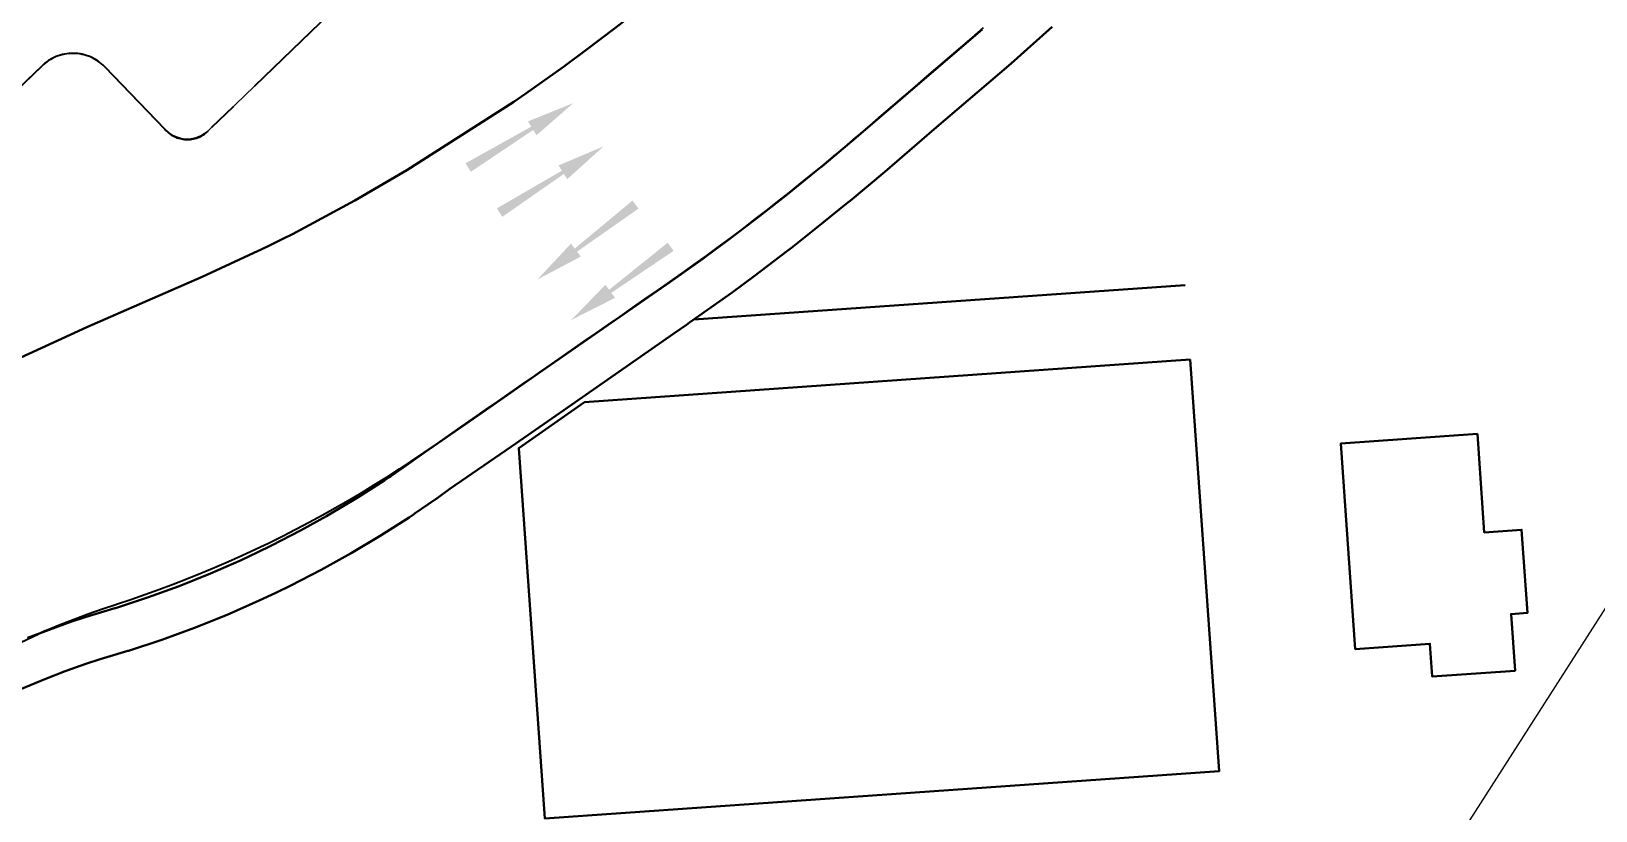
# Model space of a CAD drawing. Header units: millimetres. Extents: x 832508 to 836017, y 816085 to 819654.
# Drawn here: x 834374.7 to 834479.3, y 818075.2 to 818127.3 of the extents above; entities that cross this region are included whole.
import ezdxf

# ---------------------------------------------------------------- set-up
doc = ezdxf.new("R2010")
doc.units = ezdxf.units.MM
doc.header["$LTSCALE"] = 10
doc.linetypes.add('HIDDEN', pattern=[9.525, 6.35, -3.175])
doc.linetypes.add('PHANTOM', pattern=[2.5, 1.25, -0.25, 0.25, -0.25, 0.25, -0.25])
for name, color, linetype in [('BLOCK PLAN BOUNDARY(OFF)', 7, 'Continuous'), ('DLN030_1', 1, 'Continuous'), ('DLN810__', 7, 'Continuous')]:
    doc.layers.add(name, color=color, linetype=linetype)
for name, color, linetype, lineweight in [('DLN_140', 1, 'Continuous', 5), ('DW-TITLE', 7, 'Continuous', 0), ('MMH065__', 7, 'Continuous', 0), ('XXXXX-PIW-P-WHCRMP1-XXX_1$0$Level 42', 7, 'Continuous', 0)]:
    doc.layers.add(name, color=color, linetype=linetype, lineweight=lineweight)
doc.styles.get("Standard").update_dxf_attribs({"font": 'arial.ttf'})
doc.dimstyles.new('ISO-25', dxfattribs={"dimtxt": 2.5, "dimasz": 2.5, "dimexe": 1.25, "dimexo": 0.625, "dimtad": 1, "dimdec": 3, "dimdsep": 46, "dimtxsty": 'Standard', "dimcen": 2.5, "dimadec": 4, "dimazin": 0, "dimtfac": 1, "dimtdec": 3, "dimtmove": 2, "dimatfit": 3, "dimfxl": 0, "dimarcsym": 0})

# ---------------------------------------------------------------- blocks, each defined once
blk = doc.blocks.new('*D29')
at = {"layer": 'Defpoints', "color": 0}
for p in [(834415.7, 817921.93), (834411.59, 817916.81), (834435.92, 817897.31)]:
    blk.add_point(p, dxfattribs=at)
at = {"layer": 'DLN030_1', "color": 0, "linetype": 'Continuous', "lineweight": -2}
for p, q in [((834802.44, 818404.52), (835197.4, 818897.36)), ((834826.77, 818385.02), (835221.72, 818877.86)), ((834440.03, 817902.44), (834415.7, 817921.93))]:
    blk.add_line(p, q, dxfattribs=at)
at = {"layer": 'DLN030_1', "color": 0, "insert": (835796.63, 819620.17), "char_height": 2.5, "attachment_point": 5, "rotation": 321.2916}
blk.add_mtext('30 m', dxfattribs=at)
blk = doc.blocks.new('*D30')
at = {"layer": 'Defpoints', "color": 0}
for p in [(834403.14, 817932), (834399.03, 817926.87), (834411.59, 817916.81)]:
    blk.add_point(p, dxfattribs=at)
at = {"layer": 'DLN030_1', "color": 0, "linetype": 'Continuous', "lineweight": -2}
for p, q in [((834789.88, 818414.59), (835184.84, 818907.42)), ((834802.44, 818404.52), (835197.4, 818897.36)), ((834415.7, 817921.93), (834403.14, 817932))]:
    blk.add_line(p, q, dxfattribs=at)
at = {"layer": 'DLN030_1', "color": 0, "insert": (834410.87, 817928.73), "char_height": 2.5, "attachment_point": 5, "rotation": 321.2916}
blk.add_mtext('AEL TUNNEL', dxfattribs=at)
blk = doc.blocks.new('*D31')
at = {"layer": 'Defpoints', "color": 0}
for p in [(834378.92, 817951.41), (834374.81, 817946.29), (834399.03, 817926.87)]:
    blk.add_point(p, dxfattribs=at)
at = {"layer": 'DLN030_1', "color": 0, "linetype": 'Continuous', "lineweight": -2}
for p, q in [((834765.66, 818434), (835160.61, 818926.84)), ((834789.88, 818414.59), (835184.84, 818907.42)), ((834403.14, 817932), (834378.92, 817951.41))]:
    blk.add_line(p, q, dxfattribs=at)
at = {"layer": 'DLN030_1', "color": 0, "insert": (835759.79, 819649.69), "char_height": 2.5, "attachment_point": 5, "rotation": 321.2916}
blk.add_mtext('30 m', dxfattribs=at)
blk = doc.blocks.new('Key_Plan')
at = {"layer": 'DW-TITLE', "linetype": 'Continuous', "lineweight": 30}
blk.add_line((5.3565, -16.8989), (7.2748, -16.7643), dxfattribs=at)
for points in [[(7.2953, -17.0557), (7.4081, -18.663), (4.7735, -18.848), (4.6719, -17.4012), (4.9293, -17.2218)], [(8.4169, -17.346), (8.4439, -17.7309), (8.5896, -17.7206), (8.6124, -18.0454), (8.5483, -18.0499), (8.5639, -18.2714), (8.2404, -18.2941), (8.2314, -18.1659), (7.9399, -18.1864), (7.8835, -17.3834)]]:
    blk.add_lwpolyline(points, close=True, dxfattribs=at)
blk = doc.blocks.new('XXXXX-PIW-P-WHCRMP1-XXX_1$0$TS1017')
at = {"layer": 'XXXXX-PIW-P-WHCRMP1-XXX_1$0$Level 42', "linetype": 'Continuous', "lineweight": 13, "ltscale": 10}
blk.add_hatch(color=7, dxfattribs=at).paths.add_polyline_path([(-4.04, -0.68), (-4.04, -0.16), (-10.31, -0.42), (-10.31, 0.42), (-4.04, 0.16), (-4.04, 0.68), (0, 0)])

msp = doc.modelspace()

# ---------------------------------------------------------------- linework, layer by layer
at = {"layer": 'BLOCK PLAN BOUNDARY(OFF)', "color": 3, "linetype": 'PHANTOM', "ltscale": 0.8}
msp.add_line((834425.6277, 818158.37), (834386.5302, 818120.6162), dxfattribs=at)
for points in [[(834425.6277, 818158.37), (834386.5302, 818120.6162), (834386.3104, 818120.4338), (834386.0679, 818120.284), (834385.8057, 818120.1716), (834385.5297, 818120.0977), (834385.2468, 818120.0651), (834384.9619, 818120.073), (834384.6809, 818120.1223), (834384.4099, 818120.212), (834384.1545, 818120.3392), (834383.9199, 818120.5018), (834383.6636, 818120.7463), (834379.6338, 818124.92), (834379.4199, 818125.1201), (834379.1883, 818125.2986), (834378.9398, 818125.4523), (834378.6766, 818125.5815), (834378.4026, 818125.684), (834378.1207, 818125.7589), (834377.8318, 818125.8052), (834377.5391, 818125.823), (834377.2473, 818125.8121), (834376.9575, 818125.7717), (834376.6726, 818125.7027), (834376.3966, 818125.6071), (834376.1314, 818125.4839), (834375.879, 818125.335), (834375.6434, 818125.1625), (834375.4256, 818124.9673), (834366.9864, 818116.818)], [(834438.3721, 818127.5216), (834437.6132, 818126.8704), (834436.8543, 818126.2191), (834436.0954, 818125.5679), (834435.3366, 818124.9167), (834434.5777, 818124.2654), (834433.8188, 818123.6142), (834433.0599, 818122.963), (834432.301, 818122.3118), (834431.5421, 818121.6605), (834430.7833, 818121.0093), (834430.0244, 818120.3581), (834429.8258, 818120.1876), (834429.2644, 818119.7081), (834428.6161, 818119.16), (834428.5005, 818119.0629), (834427.7325, 818118.4224), (834426.9605, 818117.7867), (834426.1845, 818117.156), (834425.4046, 818116.5301), (834424.6208, 818115.9091), (834423.833, 818115.2931), (834423.0415, 818114.6821), (834422.246, 818114.076), (834421.4468, 818113.4749), (834420.6438, 818112.8789), (834419.8371, 818112.288), (834419.0267, 818111.7021), (834418.2127, 818111.1214), (834417.3949, 818110.5458), (834417.023, 818110.2864), (834417.0115, 818110.2785), (834416.5742, 818109.9745), (834415.753, 818109.4038), (834414.9318, 818108.8331), (834414.1107, 818108.2624), (834413.2895, 818107.6917), (834412.4684, 818107.121), (834411.6472, 818106.5503), (834410.8261, 818105.9796), (834410.0049, 818105.4089), (834409.1838, 818104.8382), (834408.8002, 818104.5716), (834408.3626, 818104.2674), (834407.5415, 818103.6967), (834406.7203, 818103.126), (834405.8992, 818102.5553), (834405.078, 818101.9846), (834404.2569, 818101.4139), (834403.4357, 818100.8432), (834402.6145, 818100.2725), (834401.7934, 818099.7018), (834401.1263, 818099.2381), (834400.9721, 818099.1313), (834400.146, 818098.5677), (834399.3129, 818098.0147), (834398.4728, 818097.4722), (834397.6259, 818096.9405), (834396.7724, 818096.4195), (834395.9123, 818095.9093), (834395.0458, 818095.4101), (834394.1731, 818094.9219), (834393.2943, 818094.4447), (834392.4095, 818093.9787), (834391.5189, 818093.524), (834391.4227, 818093.4757), (834390.6226, 818093.0806), (834389.7207, 818092.6485), (834388.8135, 818092.2279), (834387.901, 818091.8189), (834386.9834, 818091.4214), (834386.0609, 818091.0355), (834385.1335, 818090.6614), (834384.2015, 818090.299), (834383.2649, 818089.9484), (834382.324, 818089.6098), (834381.3789, 818089.2831), (834380.4298, 818088.9683), (834380.387, 818088.9545), (834379.4808, 818088.6529), (834378.5373, 818088.3217), (834377.5993, 818087.9749), (834376.6673, 818087.6125), (834375.7415, 818087.2346), (834375.6602, 818087.2005), (834375.2253, 818087.0141)], [(834375.4256, 818124.9673), (834363.2543, 818113.3363)], [(834379.6338, 818124.92), (834383.6636, 818120.7463)], [(834367.0785, 818081.5156), (834367.3139, 818081.9287), (834367.5941, 818082.3427), (834367.9052, 818082.7339), (834368.2455, 818083.1001), (834368.613, 818083.439), (834369.0053, 818083.7487), (834369.4204, 818084.0274), (834369.5511, 818084.1055), (834371.0475, 818084.9434), (834372.8222, 818085.8655), (834375.2253, 818087.0141)]]:
    msp.add_lwpolyline(points, dxfattribs=at)
for points in [[(834379.6338, 818124.92, 0.4178937), (834375.4256, 818124.9673)], [(834386.5302, 818120.6162, -0.42980042), (834383.6636, 818120.7463)]]:
    msp.add_lwpolyline(points, format="xyb", dxfattribs=at)
at = {"layer": 'DLN810__'}
msp.add_lwpolyline([(834438.3721, 818127.5216), (834437.6132, 818126.8704), (834436.8543, 818126.2191), (834436.0954, 818125.5679), (834435.3366, 818124.9167), (834434.5777, 818124.2654), (834433.8188, 818123.6142), (834433.0599, 818122.963), (834432.301, 818122.3118), (834431.5421, 818121.6605), (834430.7833, 818121.0093), (834430.0244, 818120.3581), (834429.8258, 818120.1876), (834429.2644, 818119.7081), (834428.6161, 818119.16), (834428.5005, 818119.0629), (834427.7325, 818118.4224), (834426.9605, 818117.7867), (834426.1845, 818117.156), (834425.4046, 818116.5301), (834424.6208, 818115.9091), (834423.833, 818115.2931), (834423.0415, 818114.6821), (834422.246, 818114.076), (834421.4468, 818113.4749), (834420.6438, 818112.8789), (834419.8371, 818112.288), (834419.0267, 818111.7021), (834418.2127, 818111.1214), (834417.3949, 818110.5458), (834417.023, 818110.2864), (834417.0115, 818110.2785), (834416.5742, 818109.9745), (834415.753, 818109.4038), (834414.9318, 818108.8331), (834414.1107, 818108.2624), (834413.2895, 818107.6917), (834412.4684, 818107.121), (834411.6472, 818106.5503), (834410.8261, 818105.9796), (834410.0049, 818105.4089), (834409.1838, 818104.8382), (834408.8002, 818104.5716), (834408.3626, 818104.2674), (834407.5415, 818103.6967), (834406.7203, 818103.126), (834405.8992, 818102.5553), (834405.078, 818101.9846), (834404.2569, 818101.4139), (834403.4357, 818100.8432), (834402.6145, 818100.2725), (834401.7934, 818099.7018), (834401.1263, 818099.2381), (834400.9721, 818099.1313), (834400.146, 818098.5677), (834399.3129, 818098.0147), (834398.4728, 818097.4722), (834397.6259, 818096.9405), (834396.7724, 818096.4195), (834395.9123, 818095.9093), (834395.0458, 818095.4101), (834394.1731, 818094.9219), (834393.2943, 818094.4447), (834392.4095, 818093.9787), (834391.5189, 818093.524), (834391.4227, 818093.4757), (834390.6226, 818093.0806), (834389.7207, 818092.6485), (834388.8135, 818092.2279), (834387.901, 818091.8189), (834386.9834, 818091.4214), (834386.0609, 818091.0355), (834385.1335, 818090.6614), (834384.2015, 818090.299), (834383.2649, 818089.9484), (834382.324, 818089.6098), (834381.3789, 818089.2831), (834380.4298, 818088.9683), (834380.387, 818088.9545), (834379.4808, 818088.6529), (834378.5373, 818088.3217), (834377.5993, 818087.9749), (834376.6673, 818087.6125), (834375.7415, 818087.2346), (834375.6602, 818087.2005), (834375.2253, 818087.0141)], dxfattribs=at)
at = {"layer": 'DLN_140', "color": 6, "linetype": 'HIDDEN', "ltscale": 2}
msp.add_lwpolyline([(834544.33, 818440.899), (834540.0477, 818430.4868), (834494.663, 818320.1357), (834491.2124, 818312.0969), (834489.6396, 818307.3738), (834488.4677, 818300.8877), (834488.2871, 818295.4026), (834489.1234, 818289.4696), (834490.5231, 818284.3008), (834492.9597, 818278.5854), (834497.3595, 818271.9898), (834500.9433, 818268.4025), (834504.2418, 818265.89), (834506.773, 818264.2395), (834509.3042, 818262.589), (834549.5476, 818245.8652), (834521.7889, 818162.669), (834512.9566, 818145.8989), (834505.3504, 818132.403), (834498.8516, 818120.3582), (834490.6453, 818106.1915), (834483.0432, 818093.5667), (834465.4974, 818066.1561)], dxfattribs=at)
at = {"layer": 'DLN_140', "color": 6, "linetype": 'HIDDEN', "ltscale": 200}
msp.add_lwpolyline([(834425.6277, 818158.37), (834386.5302, 818120.6162), (834386.3104, 818120.4338), (834386.0679, 818120.284), (834385.8057, 818120.1716), (834385.5297, 818120.0977), (834385.2468, 818120.0651), (834384.9619, 818120.073), (834384.6809, 818120.1223), (834384.4099, 818120.212), (834384.1545, 818120.3392), (834383.9199, 818120.5018), (834383.6636, 818120.7463), (834379.6338, 818124.92), (834379.4199, 818125.1201), (834379.1883, 818125.2986), (834378.9398, 818125.4523), (834378.6766, 818125.5815), (834378.4026, 818125.684), (834378.1207, 818125.7589), (834377.8318, 818125.8052), (834377.5391, 818125.823), (834377.2473, 818125.8121), (834376.9575, 818125.7717), (834376.6726, 818125.7027), (834376.3966, 818125.6071), (834376.1314, 818125.4839), (834375.879, 818125.335), (834375.6434, 818125.1625), (834375.4256, 818124.9673), (834366.9864, 818116.818)], dxfattribs=at)
at = {"layer": 'MMH065__', "color": 7, "linetype": 'Continuous', "lineweight": 30, "elevation": 6, "flags": 128}
for points in [[(834415.4033, 818128.7954), (834414.0142, 818127.7045), (834413.7241, 818127.4801), (834411.8076, 818126.0274), (834410.3095, 818124.9266), (834407.7977, 818123.1467), (834406.9832, 818122.5868), (834399.8351, 818118.0134), (834396.3502, 818115.9927), (834392.1841, 818113.7379), (834391.5506, 818113.4179), (834390.7416, 818113.0193), (834389.9986, 818112.6594), (834389.8969, 818112.6107), (834386.1438, 818110.8778), (834384.9256, 818110.3358), (834382.8294, 818109.4233), (834381.9566, 818109.0434), (834378.4499, 818107.5169), (834373.4431, 818105.2285)], [(834442.9876, 818127.5896), (834441.315, 818126.0938), (834440.2456, 818125.1557), (834435.091, 818120.7528), (834431.7795, 818117.911), (834429.4684, 818115.9649), (834429.3178, 818115.8406), (834427.1214, 818114.0622), (834425.5496, 818112.8279), (834425.2214, 818112.574), (834424.3709, 818111.9225), (834423.0529, 818110.9303), (834421.575, 818109.8424), (834421.3578, 818109.6847), (834418.7351, 818107.823), (834418.5306, 818107.6809), (834417.6742, 818107.0856), (834410.3191, 818101.9738), (834406.8276, 818099.5472), (834402.719, 818096.6994), (834402.1076, 818096.2667), (834401.8583, 818096.0891), (834401.2368, 818095.6527), (834400.3914, 818095.0745), (834400.2753, 818094.9964), (834399.9792, 818094.7987), (834398.06, 818093.5672), (834396.1027, 818092.3958), (834395.9155, 818092.2881), (834394.1092, 818091.2858), (834392.0814, 818090.2382), (834391.0736, 818089.7469), (834389.9681, 818089.2298), (834387.8229, 818088.2892), (834385.6479, 818087.4176), (834383.4455, 818086.6157), (834381.2179, 818085.8846), (834381.1713, 818085.8714), (834379.7685, 818085.4544), (834379.3393, 818085.3189), (834378.3763, 818085.0012), (834376.9957, 818084.512), (834375.6276, 818083.9871), (834374.0805, 818083.3441)], [(834374.4825, 818086.7329), (834375.9217, 818087.2864), (834377.3742, 818087.8023), (834378.3873, 818088.1375), (834378.8389, 818088.2804), (834380.3148, 818088.7205), (834380.3638, 818088.7344), (834382.5007, 818089.4367), (834384.6133, 818090.2069), (834386.6994, 818091.044), (834388.757, 818091.9471), (834389.8174, 818092.4437), (834390.784, 818092.9154), (834392.7289, 818093.9212), (834394.4612, 818094.8834), (834394.6408, 818094.9868), (834396.5179, 818096.1113), (834398.3584, 818097.2935), (834398.6424, 818097.4832), (834398.7538, 818097.5582), (834399.5644, 818098.1132), (834400.1605, 818098.5321), (834400.4097, 818098.7097), (834401.0211, 818099.1423), (834405.1298, 818101.9902), (834408.6212, 818104.4167), (834415.9763, 818109.5286), (834416.8328, 818110.1238), (834417.0372, 818110.2659), (834419.6118, 818112.0935), (834419.825, 818112.2483), (834421.2758, 818113.3162), (834422.5695, 818114.2901), (834423.4045, 818114.9297), (834423.7266, 818115.1789), (834425.2695, 818116.3905), (834427.4256, 818118.1363), (834427.5734, 818118.2583), (834429.8421, 818120.1687), (834433.1536, 818123.0105), (834438.3082, 818127.4134)]]:
    msp.add_lwpolyline(points, dxfattribs=at)

# ---------------------------------------------------------------- block references
at = {"xscale": 17.11398530192622, "yscale": 17.11398530192622, "zscale": 17.11398530192622}
msp.add_blockref('Key_Plan', (834327.3597, 818397.2368), dxfattribs=at)
at = {"layer": 'XXXXX-PIW-P-WHCRMP1-XXX_1$0$Level 42', "linetype": 'Continuous', "lineweight": 13, "ltscale": 1.666667}
for p, xscale, yscale, zscale, rotation in [((834410.9717, 818122.4989, 6), 0.7999999999999995, 0.7999999999999995, 0.7999999999999995, 31.48710816556002), ((834412.9935, 818119.607, 6), 0.7999999999999996, 0.7999999999999996, 0.7999999999999996, 32.48323082630083), ((834408.5697, 818110.7064, 6), 0.7999999999999997, 0.7999999999999997, 0.7999999999999997, 217.3824491976893), ((834410.8311, 818107.9978, 6), 0.8000000000000005, 0.8000000000000005, 0.8000000000000005, 216.3863265369484)]:
    msp.add_blockref('XXXXX-PIW-P-WHCRMP1-XXX_1$0$TS1017', p, dxfattribs=dict(at, xscale=xscale, yscale=yscale, zscale=zscale, rotation=rotation))

# ---------------------------------------------------------------- dimensions: what is measured, and where the dimension line sits
at = {"layer": 'DLN030_1'}
dim = msp.add_linear_dim(base=(834378.9168, 817951.4122), p1=(834399.0308, 817926.8731), p2=(834374.808, 817946.2851), angle=321.291636, text='30 m', dimstyle='ISO-25', override={"dimscale": 1000, "dimtxt": 0.0025, "dimasz": 0.0015, "dimfxl": 15, "dimarcsym": 2}, dxfattribs=at)
dim.commit()
dim.dimension.update_dxf_attribs({"geometry": '*D31', "text_midpoint": (835759.7945, 819649.6947)})
dim = msp.add_aligned_dim(p1=(834435.9183, 817897.3118), p2=(834411.5932, 817916.8058), distance=-6.5703, text='30 m', dimstyle='ISO-25', override={"dimscale": 1000, "dimtxt": 0.0025, "dimasz": 0.0015, "dimfxl": 15, "dimarcsym": 2}, dxfattribs=at)
dim.commit()
dim.dimension.update_dxf_attribs({"geometry": '*D29', "text_midpoint": (835796.6308, 819620.1744)})
dim = msp.add_linear_dim(base=(834403.1396, 817932.0002), p1=(834411.5932, 817916.8058), p2=(834399.0308, 817926.8731), angle=321.291636, text='AEL TUNNEL', dimstyle='ISO-25', override={"dimscale": 1000, "dimtxt": 0.0025, "dimasz": 0.0015, "dimfxl": 15, "dimarcsym": 2}, dxfattribs=at)
dim.commit()
dim.dimension.update_dxf_attribs({"geometry": '*D30', "text_midpoint": (834410.8653, 817928.7331), "dimtype": 160})

doc.saveas('drawing.dxf')
